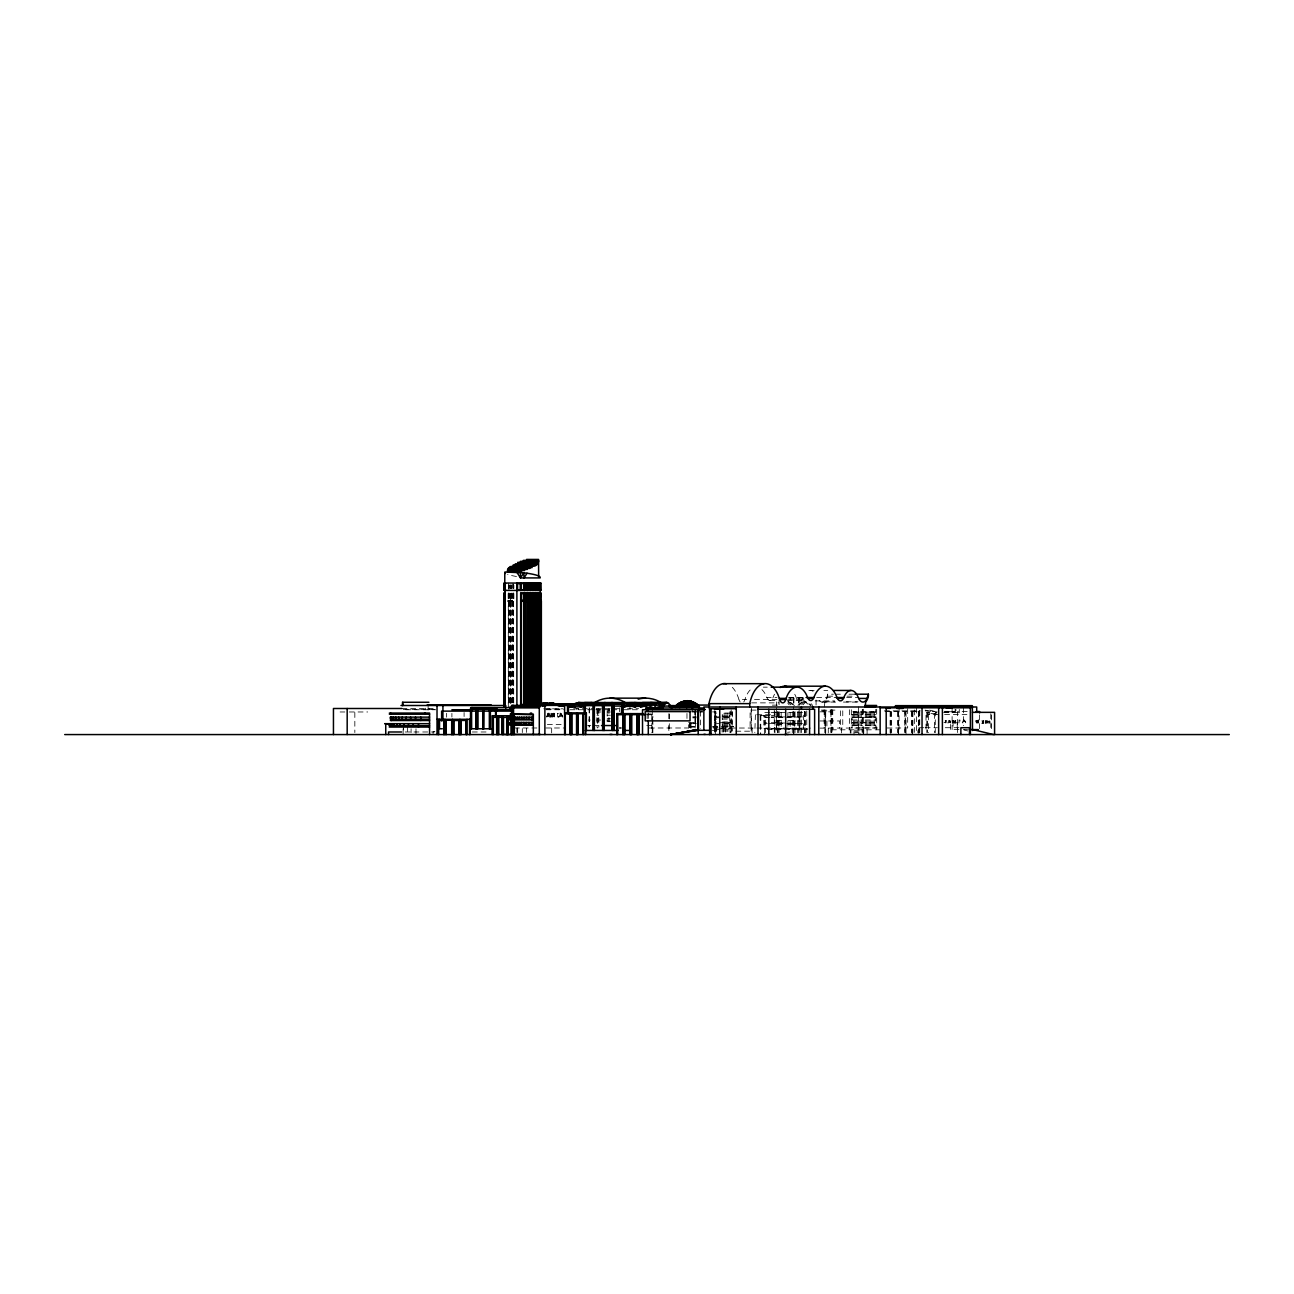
<?xml version="1.0" encoding="UTF-8"?>
<svg xmlns="http://www.w3.org/2000/svg" width="1294" height="1294" viewBox="0 0 1294 1294"><rect width="100%" height="100%" fill="white"/><g stroke="black" fill="none" stroke-linecap="round" stroke-linejoin="round"><path stroke-width="0.75" stroke-dasharray="5 3.75" d="M976.921 722.942L975.935 720.904M976.533 720.904L976.517 722.036M986.707 723.006L986.724 722.101M557.714 713.528L557.568 716.973L560.173 716.876M824.229 706.993L824.957 701.817A10.983 5.823 90 0 0 827.594 696.172L827.594 694.199L833.417 694.199M989.182 723.103L989.214 721.211M561.968 716.763L562.858 716.973L561.256 713.722M959.032 722.974L959.032 720.046L959.954 720.046L959.938 722.974L949.909 722.327M985.64 723.039L986.093 720.742M987.079 720.936L986.724 721.696M983.505 720.968L983.812 723.168L981.79 723.281L983.327 722.78M983.731 720.968L983.586 723.168M548.041 713.334L546.796 716.795M562.712 716.811C558.636 707.333 558.798 718.995 558.442 716.811M560.512 713.398L558.911 716.844M550.726 716.811L548.979 713.334M550.921 713.398L550.807 716.973L550.613 713.334L551.988 713.237L552.813 715.533L551.81 713.237M553.816 716.811L553.848 714.401L554.479 716.682M552.635 715.533L553.411 713.237L552.813 715.533M554.479 713.528L553.411 713.237M945.235 722.537L946.027 720.386L945.914 722.78M948.955 720.661L949.893 720.354L950.831 722.893M546.456 716.973L547.928 716.019M559.833 716.714L561.709 716.019M952.481 722.942L952.4 720.467L952.4 722.99M955.085 722.942L955.101 721.227L954.066 723.055L953.08 721.227L953.29 722.99M954.843 720.564L954.115 722.036L953.403 720.677M955.651 720.515L955.651 722.942L955.651 720.402L954.665 720.402M988.406 721.324L989.991 721.324M989.975 721.227L988.762 721.211M950.039 722.327L947.79 723.006L948.955 720.467M964.451 720.095L963.545 719.885L962.251 722.812L965.842 722.812L964.499 720.273L965.761 722.731M560.981 714.175L560.286 715.501L561.515 715.501L560.981 714.175L561.321 715.501M982.097 721.292L983.1 721.745M983.327 721.745L982.583 722.117M546.747 716.536L548.187 713.495M949.472 721.017L949.747 721.971M553.848 714.401L552.684 716.973L554.026 714.401M954.163 723.055L955.101 721.227M975.822 720.742L978.685 720.095L978.587 722.828M976.452 720.774L977.293 720.515M988.842 723.152L988.907 721.211M558.442 713.398L557.568 713.334M551.454 714.401L552.684 716.973L551.632 714.401L551.794 716.876L549.271 716.973L549.352 716.019L547.702 716.827M507.588 600.335L515.416 600.335M507.491 601.289L513.718 601.289M763.363 687.163L767.245 687.163M810.27 690.446L814.152 690.446M823.874 690.446L827.756 690.446M835.358 694.199L841.197 694.199M848.961 694.199L854.8 694.199M827.594 696.172L833.417 696.172M847.02 696.172L854.8 696.172M761.923 689.621A24.424 12.94 90 0 1 766.824 697.531L776.95 697.531M788.612 697.531L807.634 697.531M816.66 697.531L836.992 697.531M846.632 697.531L858.278 697.531M788.855 698.081L804.771 698.081M732.339 687.324A31.396 16.644 -90 0 1 738.955 699.569L746.735 699.569M754.499 699.569L779.748 699.569M787.674 699.714L804.431 699.714M769.946 700.588L775.769 700.588M787.431 700.588L804.917 700.588M799.627 700.895L805.45 700.895M815.171 700.895L834.598 700.895M794.37 705.634A27.967 23.713 90 0 0 788.855 701.235L787.868 701.235A27.967 23.713 90 0 1 793.384 705.634M797.929 705.327A20.736 17.582 90 0 1 803.687 701.235L804.803 701.235A24.845 21.076 -90 0 1 806.793 702.416M824.957 701.817L834.679 701.817M846.325 701.817L857.987 701.817M822.03 702.076L835.633 702.076M843.413 702.076L860.898 702.076M751.668 702.868L778.875 702.868M772.356 705.133L779.457 705.133M401.916 708.497L434.994 708.497M543.706 708.821L563.084 708.821M573.63 708.708L594.334 708.708M596.324 708.708L620.505 708.708M627.493 708.708L638.621 708.708M546.424 709.063L561.353 709.063M403.13 709.419L434.994 709.419M405.75 709.743L435.868 709.743M545.874 709.743L563.505 709.743M570.039 709.743L594.544 709.743M595.919 709.743L610.153 709.743M611.836 709.743L620.133 709.743M623.579 709.743L639.899 709.743M756.117 710.099L750.116 710.099L750.116 728.118M821.237 710.099L837.186 710.099M597.213 710.196L600.351 710.196M607.226 710.196L609.911 710.196M821.884 710.956L832.026 710.956L832.026 734.571M884.433 710.827L920.212 710.827M925.388 710.94L927.005 710.94M927.474 711.231L930.871 711.231M912.658 711.312L917.058 711.312M944.604 711.328L948.195 711.328M691.659 711.781L696.285 711.781M700.07 711.781L702.432 711.781M885.047 711.554L905.169 711.554L905.169 734.571M948.001 711.749L951.316 711.749M951.947 711.781L955.279 711.781M967.168 711.554L957.56 711.554L957.576 732.566M340.096 711.975L344.851 711.975M349.315 711.975L367.69 711.975M596.971 711.991L600.869 711.991M607.177 711.991L610.38 711.991M691.805 711.846L696.69 711.91M699.132 711.91L702.82 711.91M712.525 711.91L716.083 711.91M819.846 711.829L831.233 711.829M875.779 712.04L852.115 712.04L852.115 727.924L875.779 727.924L875.779 709.387M937.179 711.959L925.097 710.147M944.086 711.959L955.134 711.959L955.134 708.659M769.801 712.557L763.8 712.557L763.8 716.925L769.801 716.925M771.256 712.557L803.655 712.557L803.655 728.587L771.256 728.587M936.84 712.525L935.287 712.525L935.287 732.663M943.698 712.525L957.576 712.525M695.185 712.962L695.476 728.037M714.854 713.107L716.714 713.107M547.863 713.237L549.174 713.237M935.934 713.479L928.558 713.479L928.558 732.663M646.418 713.964L652.855 713.964L652.855 717.717M646.677 714.741L652.257 714.741L652.257 734.571M755.405 714.725L754.823 732.582M756.78 714.725L774.944 714.725M852.115 714.676L862.548 714.676M865.33 714.676L875.779 714.676M938.037 714.498L928.283 714.498L928.283 712.347M944.588 714.498L966.893 714.498M596.971 715.226L598.815 715.226M607.177 715.226L610.38 715.226M760.128 715.436L760.338 734.571M760.678 715.436L764.625 715.436L764.625 734.571M769.606 715.436L765.45 715.436L765.45 732.663M771.402 715.436L774.297 715.436M714.854 716.1L716.714 716.1M722.278 716.1L729.703 716.1M776.643 716.569L783.404 716.569M787.9 716.569L794.645 716.569M692.711 716.908L696.318 716.908M714.951 716.876L730.334 716.876L730.334 711.813M771.273 716.925L803.283 716.925L771.273 717.604M852.115 717.329L862.548 717.329M865.33 717.329L875.779 717.329M714.951 717.733L730.334 717.733L730.334 722.667L714.951 722.667M769.801 717.604L763.8 717.604L763.8 722.699L769.801 722.699M692.711 717.83L696.318 717.83M596.971 718.445L598.815 718.445M607.177 718.445L610.38 718.445M714.854 719.092L716.714 719.092M722.278 719.092L729.703 719.092M588.544 720.03L590.29 720.03M596.162 720.03L600.675 720.03M607.048 720.03L609.911 720.03M852.115 719.982L862.548 719.982M865.33 719.982L875.779 719.982M953.452 720.402L952.578 720.515M776.643 720.58L783.404 720.58M787.9 720.58L794.645 720.58M945.235 720.515L945.413 722.537L943.989 722.537M945.946 720.434L945.849 722.974M977.132 720.515L978.005 720.515L977.132 722.473M981.903 720.758L983.812 720.839M819.895 720.968L839.677 720.968L839.677 728.118M596.971 721.664L598.815 721.664M610.38 721.664L607.177 721.664L607.177 708.772M986.966 721.696L985.85 720.742M714.854 722.068L716.714 722.068M722.278 722.068L729.703 722.068M982.227 722.23L983.1 722.78M986.966 722.101L985.769 722.101L985.85 723.136M688.634 722.618L696.318 722.618M771.273 722.699L803.283 723.492L767.795 723.492M852.115 722.634L875.779 722.634M696.318 723.637L688.634 723.637L688.634 728.344M714.951 723.54L730.334 723.54L730.334 728.522L714.951 728.522M767.277 723.492L763.8 723.492L763.8 728.587L769.801 728.587M547.362 724.575L563.084 724.575M776.643 724.575L783.404 724.575M787.9 724.575L794.645 724.575M714.854 725.061L716.714 725.061M722.278 725.061L729.703 725.061M587.622 725.546L590.808 725.546M593.978 725.546L600.578 725.546M646.757 725.546L652.305 725.546M852.115 725.287L862.548 725.287M865.33 725.287L875.779 725.287M713.14 726.532L716.229 726.532L716.229 730.317M689.734 726.646L695.234 726.646M712.703 726.646L733.569 726.646L720.758 727.115M689.734 727.115L695.234 727.115M712.703 727.115L719.933 727.115M619.341 727.746L621.314 727.746M923.754 727.713L917.883 727.713L917.883 732.857M925.113 727.713L937.422 727.713M945.251 727.713L959.404 727.713M514.365 727.988L537.932 727.988M545.728 727.988L563.78 727.988M619.341 728.231L621.314 728.231M649.362 727.988L687.648 727.988M713.123 727.988L810.432 728.118M819.895 728.118L878.982 727.988M887.037 727.988L907.676 727.988L907.676 706.993M770.852 728.878L807.941 728.878M714.951 729.347L730.334 729.347L730.334 732.453M767.164 729.428L807.941 729.428M958.967 729.59L950.411 729.59L950.411 723.071M963.399 729.59L967.556 729.59M831.346 729.8L880.713 729.8M712.25 730.317L716.908 730.317M716.714 731.029L714.854 731.029L714.854 710.131M735.833 731.191L751.49 731.191L751.49 707.947M434.897 731.676L433.086 731.676L433.086 734.571M427.716 731.983L403.534 731.983L403.534 726.322M431.484 731.983L434.347 731.983M472.294 731.983L489.73 731.983M787.528 732.275L790.052 732.048M853.15 732.048L860.478 732.048M976.76 722.942L978.685 722.958L978.523 720.03M976.469 722.23L977.293 722.473M964.03 730.042L967.799 730.948M929.626 710.147L936.985 711.959M950.75 722.925L949.699 720.693M976.452 722.796L975.854 721.486M989.231 723.103L989.489 721.211M986.966 720.936L986.885 723.136M991.495 714.903L991.495 730.641M990.783 713.754L990.783 730.787M987.16 720.742L987.16 723.136M985.591 720.742L985.591 723.136M979.607 714.903L979.607 728.813M977.827 720.515L977.827 722.473M963.399 707.818L963.399 725.627M959.258 709.403L959.258 712.719L955.926 712.719L955.926 709.403M957.253 723.071L957.253 729.59M955.004 721.227L954.988 723.055M953.08 721.227L953.047 729.59M952.109 707.818L952.109 729.59M935.934 712.525L935.934 714.498M934.624 713.479L934.624 732.663M929.658 714.498L929.658 712.347L926.019 712.347L926.019 732.55M927.442 712.347L927.442 732.55M926.795 712.347L926.795 732.55M919.759 710.827L919.759 732.598M918.999 710.827L918.999 732.598M918.869 734.571L918.869 711.554L905.444 711.554L905.444 732.663M918.53 711.554L918.53 732.663M916.492 708.028L916.492 732.679M914.34 709.937L914.34 732.679M912.885 711.554L912.885 732.663M912.545 711.554L912.545 734.571M912.173 711.554L912.173 734.571M911.574 711.554L911.574 732.663M906.026 711.554L906.026 734.571M904.716 711.554L904.716 732.663M899.104 706.993L898.99 732.663M898.537 711.554L898.537 734.571M898.295 711.554L898.295 734.571M897.583 711.554L897.583 732.663M891.534 711.554L891.534 732.663M890.838 711.554L890.822 734.571M890.126 711.554L890.126 732.663M876.685 709.193L876.685 729.8M874.469 712.04L874.469 727.924M874.097 711.829L852.746 711.829M874.097 722.828L852.746 722.828M873.159 712.04L873.159 727.924M871.865 712.04L871.865 727.924M870.555 712.04L870.555 727.924M869.244 712.04L869.244 727.924M867.951 712.04L867.951 727.924M867.093 729.8L867.093 734.571M866.64 712.04L866.64 727.924M865.33 712.04L865.33 727.924M863.761 729.8L863.761 732.986M863.454 709.193L863.454 729.8M863.599 734.571L863.599 730.188L850.271 730.188L850.271 733.116M862.904 730.188L862.904 733.116M862.548 709.387L862.548 727.924M862.225 709.743L862.095 734.571M861.254 712.04L861.254 727.924M859.944 712.04L859.944 727.924M859.135 732.048L854.493 732.048M858.634 712.04L858.634 727.924M858.472 706.734L858.472 734.571M857.34 712.04L857.34 727.924M856.03 712.04L856.03 727.924M854.719 712.04L854.719 727.924M853.425 712.04L853.425 727.924M851.339 709.743L851.339 727.988M850.967 730.188L850.967 733.116M849.365 709.743L849.365 729.8M842.766 710.81L842.766 727.988M841.423 728.118L841.423 732.954M840.388 710.81L840.388 728.118M832.754 709.743L832.754 729.8M831.346 709.743L831.33 734.571M831.039 709.743L831.233 732.679M830.942 711.829L830.942 732.679M828.273 728.118L828.273 732.954M826.915 720.968L826.915 728.118M825.718 711.829L825.718 732.679M825.41 734.571L825.41 711.829L825.248 732.679M824.812 711.829L824.812 732.679M824.132 709.743L824.132 727.988M816.061 700.005L816.061 705.764M806.76 710.956L806.76 732.614M805.596 711.651L805.596 732.857M804.771 711.651L804.771 732.857M804.415 711.376L804.415 728.878M804.415 729.428L804.415 732.857M803.687 698.081L803.687 699.714M802.345 698.081L802.345 699.714M801.423 711.199L801.423 732.63M800.113 711.668L800.113 732.663M799.805 712.557L799.805 716.925M799.805 717.604L799.805 722.699M799.805 723.492L799.805 728.587M799.142 698.081L799.142 705.764M799.142 707.689L799.142 732.647M798.802 698.081L798.802 699.714M798.641 698.081L798.641 705.699M798.641 711.668L798.641 732.663M797.654 711.668L797.654 732.663M795.017 711.668L795.017 732.663M794.645 712.557L794.645 728.587M793.901 698.081L793.901 705.699M793.901 711.668L793.901 734.571M793.74 698.081L793.74 699.714M793.4 698.081L793.4 709.597M793.4 711.522L793.4 734.571M792.284 711.668L792.284 732.663M790.197 698.081L790.197 699.714M790.149 712.557L790.149 728.587M787.9 712.557L787.9 728.587M781.155 712.557L781.155 728.587M779.069 699.714L779.069 705.699M779.069 711.668L779.069 732.663M778.891 712.557L778.891 728.587M777.969 711.554L778.082 732.663M777.451 711.668L777.451 732.663M776.643 712.557L776.643 728.587M776.465 701.914L776.465 705.764M776.465 707.689L776.465 732.647M774.928 711.554L774.928 732.857M774.265 709.743L774.297 734.571M760.872 715.436L760.678 734.571M752.137 728.118L752.137 734.571M751.151 709.743L751.151 731.191M732.339 711.829L732 731.191L732 711.684M731.159 709.743L731.159 732.663M729.978 711.554L730.01 732.663M727.843 713.107L727.843 731.029M725.983 713.107L725.983 731.029M725.594 727.115L725.594 734.571M724.122 713.107L724.122 731.029M723.217 727.115L723.217 734.571M722.101 727.115L722.101 732.711M715.905 726.532L715.905 733.148M715.485 711.813L715.485 716.876M715.485 717.733L715.485 722.667M715.485 723.54L715.485 728.522M715.485 729.347L715.485 734.021M714.628 727.115L714.628 732.711L714.531 711.651M700.539 711.199L700.539 728.732M695.185 709.953L695.185 728.037M695.104 709.743L695.104 726.937M694.053 716.908L694.053 717.83M694.053 722.618L694.053 723.637M690.899 723.637L690.899 728.344M690.77 723.103L690.77 726.937M690.187 723.718L690.187 727.632M689.928 723.103L689.928 726.937M689.702 723.605L689.702 727.568M686.968 713.463L686.968 719.011M669.338 713.964L669.338 721.777M669.338 723.718L668.852 731.531L668.852 723.605M668.852 713.706L668.852 721.631M652.855 719.593L652.855 732.695M652.305 709.743L652.419 734.571M651.82 714.741L651.82 732.598M648.294 713.463L648.294 719.011M647.113 714.741L647.113 718.704M629.952 706.039L629.952 709.743M619.422 707.915L619.422 711.716M608.94 708.772L608.94 721.664M598.815 708.772L598.815 727.196M597.682 709.743L597.682 727.988M596.971 708.772L596.971 727.196M589.595 707.915L589.595 726.953M589.142 707.915L589.029 727.034M578.305 708.74L578.305 709.743M576.849 708.19L576.849 709.743M558.442 708.74L558.442 709.743M554.625 713.237L554.625 716.973M551.632 714.401L551.6 716.973M551.665 727.988L551.665 732.922M549.756 708.319L549.756 709.743M526.415 728.425L526.415 732.42M522.307 728.619L522.307 732.582M517.665 727.988L517.665 732.922M516.888 728.425L516.888 732.42M513.864 585.195L513.864 588.269M513.864 593.574L513.864 600.335M513.54 584.888L513.54 588.576M513.54 592.976L513.718 706.492M513.249 583.675L513.249 588.269M513.314 593.574L513.249 600.335M513.378 601.289L513.378 704.502M513.152 584.888L513.168 588.576M512.974 592.976L512.99 600.95L508.299 600.95L508.299 706.815M512.958 601.289L512.958 704.502M512.861 583.675L512.861 588.269M512.683 593.574L512.683 600.335M512.764 600.95L512.78 702.82M512.602 601.289L512.602 706.492M511.421 585.195L511.421 588.269M511.405 593.574L511.405 600.335M511.13 584.888L511.13 588.576M511.13 592.976L511.292 704.502M511.033 585.195L510.887 588.269M510.839 593.574L510.887 600.335M511.001 601.289L511.001 706.492M510.726 584.888L510.742 588.576M510.564 600.95L510.564 592.976L510.354 706.815M510.515 601.289L510.515 706.492M510.483 585.195L510.483 588.269M510.224 601.289L510.224 704.502M509.318 585.195L509.318 588.269M509.318 593.574L509.318 600.335M509.205 601.289L509.205 706.492M509.076 584.888L508.914 589.805M509.076 592.976L508.963 706.492M508.671 583.044L508.671 588.576M508.671 593.574L508.671 600.335M508.461 585.195L508.461 588.269M508.364 592.976L508.429 600.95M508.429 601.289L508.429 704.502M508.17 593.574L508.17 600.335M464.093 712.509L464.093 716.52M451.897 713.382L451.897 717.005M446.64 713.285L446.64 717.167M429.171 708.497L429.171 709.419M428.12 706.168L428.12 710.066M425.354 708.174L425.354 709.743M415.989 728.765L415.989 734.571M411.088 728.765L411.088 732.647M407.642 726.322L407.642 731.983M403.13 728.765L403.13 734.571M354.831 712.509L354.831 732.566M516.5 576.493A65.444 6.066 2.2 0 1 507.62 574.471M827.594 694.199A10.692 5.661 -90 0 1 823.097 701.93A10.692 5.661 -90 0 1 817.484 697.531M743.694 701.979A6.502 3.445 -90 0 0 744.956 699.569A24.424 12.94 90 0 1 751.361 688.926M740.217 701.979A6.502 3.445 -90 0 1 738.955 699.569M766.824 697.531A7.182 3.801 -90 0 0 773.068 697.531A26.656 14.121 90 0 1 774.508 694.247M794.759 694.247A26.656 14.121 90 0 1 796.198 697.531A7.91 4.189 -90 0 0 803.056 697.531A16.628 8.815 -90 0 1 803.962 695.493M808.863 690.656A16.628 8.815 -90 0 1 813.036 691.287M799.045 705.327A20.736 17.582 90 0 1 804.803 701.235M808.669 703.855A24.845 21.076 -90 0 1 810.4 705.521M811.338 703.79A17.857 9.462 -90 0 1 812.616 705.602M803.202 704.777A19.653 10.417 -90 0 1 806.049 701.979M787.82 703.257A20.51 10.87 -90 0 1 789.178 704.858M787.836 701.785A23.955 20.316 -90 0 1 788.855 701.235M787.981 702.027A20.51 10.87 -90 0 1 790.796 704.858M803.687 701.235A24.845 21.076 90 0 1 809.3 705.521M801.73 704.777A19.653 10.417 -90 0 1 805.337 701.542M809.85 703.79A17.857 9.462 -90 0 1 811.128 705.602M548.624 714.175L547.928 715.501L549.157 715.501L548.624 714.175M964.111 720.629L963.609 721.664L964.596 721.664L964.111 720.629M729.703 713.107L722.278 713.107L722.278 731.029L729.703 731.029L729.703 713.107M874.097 717.005L852.746 717.685L874.097 717.005"/><path stroke-width="1.5" d="M686.774 707.689C684.154 697.547 694.037 701.17 698.922 705.537L695.315 707.284M698.323 706.362L696.301 703.726L677.134 704.826L682.439 703.499L698.323 706.362L695.088 703.402L676.034 706.686L675.856 705.748L680.66 703.127L696.237 704.276L697.531 705.634C691.109 698.744 680.644 699.973 674.627 706.75L698.323 706.362L699.261 707.543M865.039 706.993L865.767 701.817A10.983 5.823 90 0 0 868.387 696.172L868.387 694.199L854.8 694.199M868.387 694.199L866.737 699.294A10.692 5.661 -90 0 1 858.973 699.067L858.278 697.531A16.628 8.815 -90 0 0 843.85 697.531L836.086 697.531M558.183 705.877L561.547 705.877L550.063 703.143L541.96 705.877L545.308 705.877L547.168 703.143L533.193 705.877L536.751 703.143L530.411 703.839L524.62 705.877L530.508 703.143L519.735 705.877L531.688 703.143M555.255 704.486L564.362 704.486L573.226 706.152L565.365 703.92L552.587 704.292M708.95 706.993L708.95 703.629L749.744 703.629A31.396 16.644 -90 0 1 777.969 694.716L779.748 699.569A6.502 3.445 -90 0 0 782.757 702.868A6.502 3.445 -90 0 0 785.749 699.569L786.978 696.172A24.424 12.94 -90 0 1 807.634 697.531L808.006 698.388A7.182 3.801 -90 0 0 813.473 698.42L813.861 697.531A26.656 14.121 90 0 1 836.992 697.531L837.412 698.501A7.91 4.189 -90 0 0 843.429 698.501L843.85 697.531M671.602 708.319L670.292 705.181L667.089 702.529L663.903 705.181L662.593 708.319L645.56 708.319M561.547 705.877L553.428 703.143L538.886 705.877L541.361 703.143L528.453 705.877L533.128 703.143L524.135 703.839L519.735 705.877M618.856 704.405C630.631 701.219 643.344 702.157 654.02 708.319L657.029 703.208L667.089 702.529L578.547 702.529L572.482 705.181L575.296 707.268M697.644 704.599L683.313 707.074M679.819 707.575L682.439 703.499L685.933 700.976L691.352 701.477L695.088 703.402L692.646 701.995C687.082 703.726 677.894 702.189 675.306 707.462M516.71 572.045L520.479 577.917L540.116 577.917A66.69 7.246 0 0 0 527.079 573.242L523.957 577.917L523.908 572.821L505.032 572.045A65.444 6.066 2.2 0 0 505.42 573.468M640.481 707.284L647 705.181L650.607 702.529L660.571 703.208M678.299 704.114L674.627 706.75M681.922 701.833L676.034 706.686M638.751 705.198L642.568 702.529L667.089 702.529M624.226 707.284L634.675 702.529L644.558 703.208M680.66 702.464L679.851 703.224L686.596 701.024C692.533 700.523 679.382 701.461 678.477 703.985L690.317 707.155M679.447 703.224L678.477 703.985L690.025 701.089L696.237 704.276L692.711 705.618L675.856 705.748L677.215 705.117M691.4 701.833L682.747 701.946L691.481 703.839L693.891 702.642L681.275 702.545L687.308 700.685L692.711 702.399M579 705.181L584.759 702.529L636.777 703.208M535.894 705.877L544.03 703.143M533.193 705.877L541.361 703.143M545.308 705.877L549.19 703.839L554.301 703.839M530.702 705.877L534.616 703.839M528.453 705.877L532.4 703.839L538.935 703.143M538.886 705.877L547.168 703.143M526.415 705.877L534.81 703.143M524.62 705.877L533.128 703.143M523.051 705.877L527.159 703.839L549.19 703.839M520.609 705.877L528.906 703.143L553.428 703.143M580.327 707.074L583.95 705.812M638.201 699.197L638.654 699.051A39.143 33.191 -90 0 1 649.329 698.372L652.855 699.051A39.143 33.191 -90 0 1 662.803 703.693M654.02 708.319L663.903 705.181L657.029 703.208L647 705.181M617.076 703.208L624.743 703.208L635.58 707.543M603.797 704.405L612.046 702.529L614.504 703.208M602.308 703.208L604.896 702.529L613.146 704.534M589.546 704.389L597.957 702.529L600.659 703.208M588.382 703.208L591.245 702.529L598.378 704.534M685.189 701.979L691.966 701.736L685.626 701.138L680.66 703.127L693.891 702.642M594.092 703.208L581.766 703.208L572.482 705.181L584.079 705.181M630.647 705.198L640.579 703.208L652.499 703.208M693.212 730.317L670.551 734.571L698.194 730.317M693.584 730.317L670.551 734.571L696.593 730.317M694.28 730.317L670.551 734.571L695.282 730.317M530.508 703.143L521.708 705.877L524.895 703.839L529.586 703.143M572.838 704.486L576.639 703.92L552.441 703.92M524.135 703.839L528.906 703.143M566.901 704.486L576.639 703.92L561.305 704.486M556.064 704.486L564.362 704.486L568.276 706.152M528.728 704.114L525.898 704.486L527.661 704.486L527.742 601.289M691.271 703.289L693.988 703.079M595.24 703.208L607.468 703.208M609.587 703.208L621.735 703.208M526.512 559.429L538.563 559.429L538.644 576.962M538.644 560.383L523.342 560.383L523.342 561.337M538.644 561.337L520.414 561.337L520.414 562.372M540.811 583.044L504.062 583.044L504.062 590.42L540.843 590.42L540.714 583.044M504.078 583.675L505.55 583.675M520.609 583.545L517.26 583.545L517.26 589.918L520.609 589.918M521.013 583.545L524.167 583.545M524.474 583.545L540.795 583.545M504.078 589.805L505.55 589.805M521.013 589.918L524.167 589.918M524.474 589.918L540.795 589.918M505.323 592.976L503.787 592.976L503.9 706.815M521.078 593.574L524.28 593.574L524.28 600.335L521.078 600.335M524.539 593.574L540.908 593.574M524.539 600.335L540.908 600.335M533.484 600.95L541.361 600.95L541.361 702.82M541.329 601.289L520.9 601.289L520.9 706.33M723.265 683.669L764.075 683.669M784.633 686.192L825.426 686.192M771.143 687.163L796.392 687.163M833.579 690.446L851.064 690.446M806.097 697.531L813.861 697.531M609.959 698.145L645.755 698.145M779.312 698.372L786.186 698.372M808.006 698.388L813.489 698.388M837.38 698.404L843.478 698.404M858.682 698.42L867.158 698.42M779.926 699.569L785.749 699.569M428.912 702.27L402.499 702.27L402.499 705.505M575.393 703.208L668.755 703.208M552.57 704.486L574.779 704.486L565.365 703.92L563.634 706.152L555.417 703.92M535.975 704.599L545.259 704.599M427.198 704.826L491.154 704.826M663.903 705.181L622.705 705.198L624.743 703.208L629.175 703.208M698.598 705.068L709.808 705.068M400.994 705.505L505.744 705.505L505.744 708.319M570.508 705.392L511.551 705.392L511.534 734.571M669.144 705.586L674.562 705.586L674.562 706.411M864.845 705.456L876.685 705.456M585.212 705.634L592.976 705.634L592.83 730.447M602.648 705.634L594.237 705.634L594.237 730.447M569.91 706.006L570.686 707.009M661.994 706.071L669.386 706.071M569.926 706.152L573.226 706.152M622.98 706.362L646.757 706.362L646.757 709.743M513.928 706.67L539.873 706.67M669.144 706.411L699.456 706.573M584.791 706.815L567.5 706.815L567.5 712.719M865.33 706.734L875.779 706.734M513.928 707.203L539.776 707.203M569.732 707.009L572.918 707.009M669.532 706.977L699.456 707.009M512.068 707.624L471.275 707.559L471.372 728.765M509.852 707.818L511.162 707.818M513.556 707.883L539.291 707.883M648.019 707.996L704.34 707.996M880.146 707.818L970.969 707.818M946.335 708.239L952.125 708.239M401.916 708.497L333.448 708.497L333.448 734.571M509.852 708.368L511.162 708.368M885.969 708.352L890.24 708.352M896.968 708.465L903.147 708.465M709.128 708.691L736.286 708.691M714.385 709.063L723.734 709.063M471.372 709.371L476.111 709.371L476.111 728.765M483.827 709.338L489.342 709.338L489.342 728.765M758.009 709.258L814.622 709.258L814.622 734.571M705.279 709.484L698.291 709.484L698.194 734.571M451.897 709.743L471.485 709.743M490.297 709.646L511.858 709.743M704.502 709.743L642.52 709.743L642.52 734.571M512.117 711.118L441.626 711.118L441.626 720.92M976.097 711.554L979.607 711.554L979.607 712.945M972.49 712.347L994.585 712.347L994.585 734.571M564.605 712.865L586.36 712.865L586.36 730.447M389.332 713.059L429.559 713.059L429.559 734.571M530.33 713.107L531.688 713.107M511.098 713.479L512.133 713.479M643.522 713.625L616.753 713.625L616.753 734.571M389.332 714.207L429.559 714.207M533.338 714.757L510.111 714.126L533.338 714.126L533.338 734.571M644.59 714.676L638.589 714.676L638.589 734.571M512.359 715.744L492.092 715.744L492.092 734.571M429.559 717.119L390.335 717.119L390.335 719.173L429.559 719.173M502.412 717.329L498.319 717.329L498.319 734.571M507.07 717.41L503.14 717.41L503.14 734.571M533.338 717.199L507.782 717.41L507.782 734.571M437.016 719.318L470.644 719.318L470.644 728.765M508.946 719.205L533.338 719.205M533.338 719.885L508.946 719.885L508.946 717.199M390.335 720.548L429.559 720.548M533.338 722.44L509.771 722.44L509.771 725.141L533.338 725.141M429.559 723.669L384.739 723.686L390.594 724.43M509.771 724.349L533.338 724.349M601.516 725.546L616.526 725.546M429.559 725.691L389.235 725.691L389.235 723.669M389.235 727.066L429.559 727.066M442.305 728.765L439.523 728.765L439.523 719.318M492.707 728.765L470.11 728.765L470.11 734.571M969.303 729.59L978.329 729.59M693.163 730.317L709.646 730.317M585.357 730.447L618.031 730.447M624.209 730.447L631.262 730.447M401.658 731.983L388.54 731.983L388.54 734.571M504.498 734.426L540.391 734.426M609.911 734.41L610.768 734.41M611.269 734.41L612.127 734.41M703.887 734.345L705.262 734.345M709.031 734.345L710.406 734.345M784.746 734.442L786.121 734.442M786.978 734.442L788.353 734.442M853.344 734.345L854.752 734.345M858.876 734.345L860.284 734.345M64.7 734.571L1229.3 734.571M584.435 704.534L578.547 702.529L587.767 703.208M684.51 702.577L683.232 701.332L689.734 701.995M527.079 573.242L523.908 572.821L520.479 577.917L520.447 572.417M558.604 705.149L561.952 705.812M578.547 702.529L581.766 703.208M972.813 729.59L993.549 734.571M696.398 704.696L694.91 702.966L695.218 703.839M693.277 706.637L688.764 701.348L684.251 701.429L687.308 700.685L687.486 701.801M504.773 572.498L504.773 583.044M976.695 712.347L976.695 706.993L703.855 706.993L703.855 730.317M972.49 730.528L972.344 705.651L895.464 705.651L895.464 706.993M970.387 707.818L970.387 734.571M969.465 734.571L969.465 727.713L960.876 727.713L960.876 734.571M952.109 706.993L952.109 707.818M949.796 706.993L949.796 707.818M945.946 705.651L945.946 706.993M942.857 706.993L942.857 707.818M942.388 707.818L942.388 734.571M938.651 707.818L938.651 734.571M922.04 707.818L922.04 734.571M886.196 707.818L886.196 734.571M880.146 706.993L880.146 734.571M818.795 706.993L818.795 734.571M812.794 706.993L812.794 709.258M809.575 709.258L809.575 734.571M801.423 706.993L801.423 709.258M785.684 709.258L785.684 734.571M768.814 709.258L768.814 734.571M758.009 706.993L758.009 734.571M749.744 703.629L749.744 706.993M736.286 706.993L736.286 734.571M720.208 706.993L720.208 708.691M719.739 708.691L719.739 734.571M711.069 708.691L711.069 734.571M709.646 708.691L709.646 734.571M698.485 709.743L698.485 730.317M697.967 709.743L697.967 730.317M692.403 707.996L692.403 709.743M648.294 709.743L648.294 711.603M648.294 720.871L648.294 734.571M646.402 706.362L646.402 709.743M638.929 714.676L638.929 734.571M637.683 713.625L637.683 734.571M637.295 734.571L637.295 714.644L631.391 714.644L631.391 734.571M637.052 714.644L637.052 734.571M631.634 714.644L631.634 734.571M630.631 713.625L630.631 734.571M630.307 734.571L630.307 714.611L624.501 714.611L624.501 734.571M630 714.611L630 734.571M624.792 714.611L624.792 734.571M623.53 706.362L623.53 704.276L584.176 704.276L584.176 714.337M623.659 713.625L623.659 734.571M622.98 704.276L622.98 714.385M622.996 734.571L622.996 714.692L617.513 714.692L617.691 734.571M622.835 714.692L622.835 734.571M622.43 704.276L622.43 714.337M621.864 713.56L621.864 706.055L613.857 706.055L613.857 730.447M621.524 706.055L621.524 713.56M617.448 713.625L617.448 730.447M617.109 713.625L617.109 734.571M614.197 706.055L614.197 730.447M612.871 704.276L612.871 730.447M612.369 730.447L612.369 705.683L604.023 705.683L604.023 730.447M612.127 705.683L612.127 730.447M604.266 705.683L604.266 730.447M603.311 704.276L603.311 730.447M602.503 705.634L602.648 730.447M594.383 705.634L594.383 730.447M593.736 704.276L593.736 730.447M585.778 712.865L585.778 734.571M585.357 705.634L585.179 734.571M583.319 734.571L583.319 713.754L577.787 713.754L577.787 734.571M583.06 713.754L583.06 734.571M578.046 713.754L578.046 734.571M577.092 712.865L577.092 734.571M576.93 734.571L576.93 713.754L571.479 713.754L571.479 734.571M576.558 713.754L576.558 734.571M571.867 713.754L571.867 734.571M570.8 712.865L570.8 734.571M570.395 734.571L570.395 713.787L565.041 713.787L565.041 734.571M570.169 706.006L570.169 707.009M570.12 713.787L570.12 734.571M568.487 705.392L568.487 714.304M565.316 713.787L565.316 734.571M564.605 705.392L564.605 734.571M544.887 705.392L544.887 734.571M541.054 600.95L541.021 702.82M540.52 583.044L540.52 590.42M540.649 592.976L540.649 600.95L540.957 592.976L520.673 592.976L520.673 706.653M540.294 583.044L540.294 702.82M540.099 583.044L540.099 590.42M540.099 592.976L540.002 600.95M539.824 583.044L539.824 590.42M539.404 583.044L539.404 590.42M539.404 592.976L539.404 600.95M539.307 583.545L539.307 589.918M539.274 593.574L539.08 600.335M539.161 600.95L539.21 702.82M539.291 705.392L539.291 734.571M538.854 583.545L538.854 589.918M538.951 592.976L538.951 600.95M539.064 601.289L539.064 702.513M538.741 583.044L538.741 590.42M538.773 593.574L538.773 600.335M538.385 561.337L538.385 562.372L517.746 562.372L517.746 563.812M538.32 583.044L538.32 590.42M538.32 592.976L538.32 702.82M538.191 583.545L538.191 589.918M538.158 593.574L538.158 600.335M538.223 601.289L538.223 702.513M537.786 562.372L537.786 563.812L515.352 563.812L515.352 564.896M537.786 601.289L537.786 702.513M537.511 592.976L537.657 702.82M537.269 583.044L537.269 590.42M537.285 593.574L537.285 600.335M537.091 583.545L536.994 589.918M537.026 593.574L537.026 600.335M536.945 601.289L536.945 702.513M536.848 563.812L536.848 564.896L513.265 564.896L513.265 565.818M536.864 583.044L536.864 590.42M536.864 592.976L536.864 702.82M535.878 593.574L535.878 600.335M535.926 601.289L535.926 702.513M535.57 564.896L535.57 565.818L511.486 566.61M535.603 583.545L535.603 589.918M535.667 592.976L535.765 702.82M535.36 583.044L535.425 590.42M535.425 593.574L535.425 600.335M535.15 583.545L535.198 589.918M535.231 593.574L535.231 600.335M535.134 601.289L535.134 702.513M535.02 583.044L535.02 590.42M535.02 592.976L535.02 702.82M533.985 565.818L510.014 566.61L510.014 567.581M533.743 593.574L533.743 600.335M533.694 601.289L533.694 702.513M533.5 592.976L533.5 702.82M533.16 583.044L533.144 590.42M533.338 601.289L533.338 702.513M532.902 583.545L533.031 589.918M532.966 601.289L532.966 702.513M532.821 583.044L532.821 590.42M532.821 592.976L532.821 702.82M532.578 583.545L532.578 589.918M532.513 593.574L532.513 600.335M532.077 566.61L532.077 567.581L508.882 567.581L508.882 568.422M531.753 717.199L531.753 719.885M531.591 722.44L531.591 725.141M531.252 593.574L531.252 600.335M531.122 601.289L531.122 702.513M530.831 583.545L530.831 589.918M530.896 592.976L530.944 702.82M530.589 583.044L530.605 590.42M530.556 593.574L530.556 600.335M530.702 601.289L530.702 702.513M530.265 583.044L530.265 590.42M530.265 592.976L530.265 702.82M529.99 583.545L529.99 589.918M529.925 593.574L529.925 600.335M530.071 601.289L530.071 702.513M529.861 567.581L529.861 568.422L508.089 568.422L508.089 569.409M529.1 717.199L529.1 719.205M528.923 722.44L528.923 724.349M528.34 593.574L528.34 600.335M528.195 601.289L528.195 704.502M527.984 583.545L527.984 589.918M528.001 592.976L528.001 704.826M527.726 583.044L527.709 590.42M527.709 593.574L527.58 600.335M527.354 568.422L527.354 569.409L507.62 569.409L507.62 570.508M527.37 583.044L527.37 590.42M527.37 592.976L527.37 704.826M527.062 583.545L527.062 589.918M526.998 593.574L526.998 600.335M527.176 601.289L527.176 704.502M526.512 717.199L526.512 719.205M526.302 722.44L526.302 724.349M525.121 593.574L525.121 600.335M524.83 583.545L524.83 589.918M524.96 601.289L524.96 704.502M524.571 569.409L524.571 570.508L507.507 570.508L507.507 571.463L521.547 571.463L521.547 570.508M524.749 592.976L524.749 704.826M524.377 601.289L524.377 704.502M524.167 583.044L524.167 590.42M524.167 592.976L524.167 704.826M524.021 717.199L524.021 719.205M523.844 583.545L523.844 589.918M523.763 593.574L523.763 600.335M523.941 601.289L523.941 704.486M523.763 722.44L523.763 724.349M521.595 593.574L521.595 600.335M521.644 717.199L521.644 719.205M521.336 583.545L521.336 589.918M521.417 601.289L521.417 706.33M521.336 722.44L521.336 724.349M521.191 592.976L521.191 706.653M520.997 583.044L520.981 590.42M520.673 583.044L520.673 590.42M520.317 583.545L520.317 589.918M519.395 717.199L519.395 719.205M519.072 722.44L519.072 724.349M517.551 583.545L517.551 589.918M517.309 717.199L517.309 719.205M517.196 583.044L517.196 590.42M516.969 722.44L516.969 724.349M516.888 583.044L516.888 706.427M515.384 717.199L515.384 719.205M515.093 722.44L515.093 724.349M514.333 714.126L514.333 717.199M514.333 719.205L514.333 722.44M514.333 724.349L514.333 734.571M513.556 705.392L513.556 734.571M512.408 705.392L512.408 734.571M512.149 717.199L512.149 719.205M512.101 722.44L512.101 724.349M511.211 719.318L511.211 734.571M510.839 717.199L510.839 719.205M511.017 722.44L511.017 724.349M510.24 722.44L510.24 724.349M509.771 717.199L509.771 719.205M508.121 717.41L508.121 734.571M507.248 715.744L507.07 734.571M506.73 717.41L506.73 734.571M505.161 583.044L505.161 590.42M504.838 583.675L505.097 589.805M505 591.358L505 706.217M504.741 583.044L504.757 706.427M504.32 583.044L504.498 590.42M504.498 592.976L504.498 706.653M503.479 717.41L503.479 734.571M502.573 715.744L502.412 734.571M502.007 717.329L502.007 734.571M498.724 717.329L498.724 734.571M497.511 715.744L497.511 734.571M497.09 734.571L497.09 717.345L492.901 717.345L492.901 734.571M496.783 711.118L496.783 708.239L470.515 708.239L470.515 728.765M496.67 717.345L496.67 734.571M496.184 708.239L496.184 717.005M495.715 709.646L495.715 715.372M495.602 709.646L495.602 715.372M494.567 707.624L494.567 708.594M493.337 717.345L493.337 734.571M490.41 709.646L490.297 728.765M489.763 708.239L489.763 728.765M483.956 709.338L483.827 728.765M483.341 708.239L483.341 728.765M483.05 728.765L483.05 709.387L477.551 709.387L477.551 728.765M482.888 709.387L482.888 728.765M477.712 709.387L477.712 728.765M476.936 708.239L476.936 728.765M475.982 709.371L475.982 728.765M472.051 707.559L472.051 708.594M471.517 709.371L471.517 728.765M470.79 708.239L470.79 711.118M469.56 719.318L469.56 734.571M467.005 719.318L467.005 734.571M466.39 734.571L466.39 720.434L460.745 720.434L460.745 734.571M466.115 720.434L466.115 734.571M461.02 720.434L461.02 734.571M459.936 719.318L459.936 734.571M459.289 734.571L459.289 720.499L453.579 720.499L453.579 734.571M459.03 720.499L459.03 734.571M453.822 720.499L453.822 734.571M452.577 719.318L452.577 734.571M451.897 734.571L451.897 720.257L445.993 720.257L445.993 734.571M451.687 720.257L451.687 734.571M446.204 720.257L446.204 734.571M444.926 719.318L444.926 734.571M443.955 734.571L443.955 720.386L438.035 720.386L438.181 734.571M443.81 720.386L443.81 734.571M442.92 705.505L442.92 720.58M438.682 719.318L438.682 734.571M437.016 705.505L437.016 734.571M424.966 713.059L424.966 714.207M420.793 717.119L420.793 720.548M418.496 723.669L418.496 727.066M415.52 717.119L415.52 719.173M413.287 723.669L413.287 725.691M410.619 717.119L410.619 719.173M408.483 723.669L408.483 725.691M406.17 717.119L406.17 719.173M404.1 723.669L404.1 725.691M402.79 702.27L402.79 705.602M402.191 717.119L402.191 719.173M400.218 723.669L400.218 725.691M398.73 717.119L398.73 719.173M396.886 723.669L396.886 725.691M395.835 717.119L395.835 719.173M394.104 723.669L394.104 725.691M393.522 717.119L393.522 719.173M391.936 723.669L391.936 725.691M391.823 717.119L391.823 719.173M391.419 717.119L391.419 720.548M390.707 713.059L390.707 714.207M390.562 717.119L390.756 719.173M390.4 723.669L390.4 725.691M389.64 723.669L389.494 725.691M385.741 724.43L385.741 734.571M347.18 708.497L347.18 734.571M708.95 703.629A31.396 16.644 -90 0 1 726.387 683.798M780.185 687.535A26.656 14.121 90 0 1 786.881 686.532M626.992 703.693A39.143 33.191 -90 0 0 617.06 699.051L613.518 698.372A39.143 33.191 -90 0 0 602.858 699.051L599.413 700.167A39.143 33.191 90 0 0 592.911 703.693M685.933 700.766L690.446 701.283L685.626 701.138L690.171 702.399L691.352 701.477L683.248 701.866L685.933 700.766M690.042 711.603L645.205 711.603L645.205 720.871L690.042 720.871L690.042 711.603M533.209 600.335L533.209 593.574L533.079 600.335M524.523 590.42L524.523 583.044L524.507 590.42"/></g></svg>
